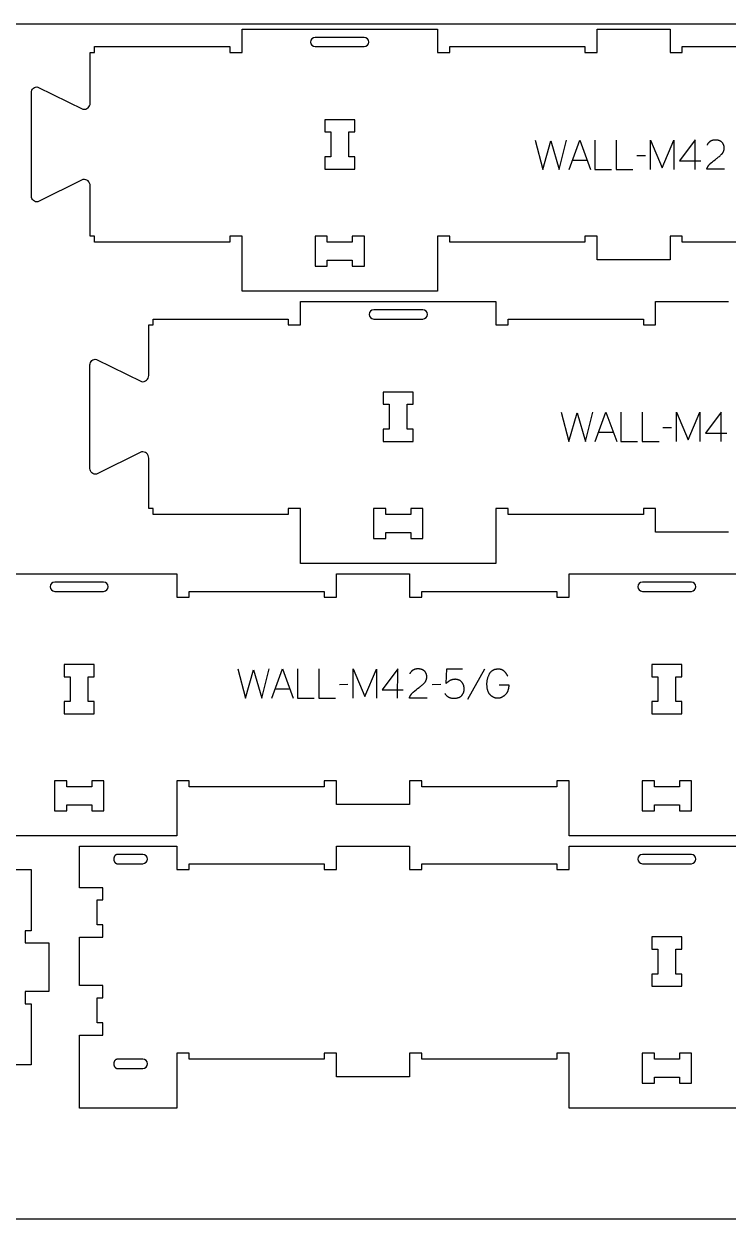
# Model space of a CAD drawing. Extents: x 0 to 4485, y 0 to 10771.
# Drawn here: x 1131 to 1850, y 3029 to 4249 of the extents above; entities that cross this region are included whole.
import ezdxf

# ---------------------------------------------------------------- set-up
doc = ezdxf.new("R2010")
doc.units = 0
for name, color, linetype in [('0_SHEET_SPRUCEPLY_2440X122', 1, 'CONTINUOUS'), ('1_ANYTOOL_1MMDEEP_LABELS_S', 2, 'CONTINUOUS'), ('3_ANYTOOL_CUTTHROUGH_INSID', 4, 'CONTINUOUS'), ('4_ANYTOOL_CUTTHROUGH_OUTSI', 5, 'CONTINUOUS')]:
    doc.layers.add(name, color=color, linetype=linetype)

msp = doc.modelspace()

# ---------------------------------------------------------------- linework, layer by layer
at = {"layer": '0_SHEET_SPRUCEPLY_2440X122'}
msp.add_lwpolyline([(2737.9, 4249.4), (2737.9, 3029.4), (297.9, 3029.4), (297.9, 4249.4)], close=True, dxfattribs=at)
at = {"layer": '1_ANYTOOL_1MMDEEP_LABELS_S', "color": 2}
for points in [[(1653.5, 4130.9), (1661.2, 4100.9), (1669.6, 4130), (1678.1, 4100.9), (1685.6, 4130.9)], [(1688.2, 4100.9), (1699.1, 4130.9), (1710.1, 4100.9)], [(1714.4, 4130.9), (1714.4, 4100.9), (1731.5, 4100.9)], [(1736.2, 4130.9), (1736.2, 4100.9), (1753.3, 4100.9)], [(1771.1, 4100.9), (1771.1, 4130.9), (1783.1, 4102.6), (1795.1, 4130.8), (1795.1, 4100.9)], [(1816.7, 4100.9), (1816.7, 4131), (1800.7, 4109.6)], [(1846.9, 4101), (1828.6, 4101), (1828.7, 4101.5), (1828.8, 4101.7), (1828.9, 4101.9), (1829, 4102.1), (1829.1, 4102.4), (1829.2, 4102.6), (1829.3, 4102.8), (1829.4, 4103), (1829.5, 4103.2), (1829.6, 4103.4), (1829.7, 4103.6), (1829.8, 4103.8), (1829.9, 4104), (1830, 4104.2), (1830.2, 4104.4), (1830.3, 4104.6), (1830.4, 4104.8), (1830.6, 4105), (1830.7, 4105.1), (1830.8, 4105.3), (1831, 4105.5), (1831.1, 4105.7), (1831.3, 4105.9), (1831.4, 4106), (1831.6, 4106.2), (1831.8, 4106.4), (1831.9, 4106.5), (1832.1, 4106.7), (1832.3, 4106.8), (1832.6, 4107.2), (1834.1, 4108.4), (1835.6, 4109.6), (1837.1, 4110.7), (1838.6, 4111.9), (1839.4, 4112.4), (1840.1, 4113), (1840.8, 4113.6), (1841.5, 4114.1), (1842.2, 4114.7), (1842.8, 4115.3), (1843.5, 4116), (1844.1, 4116.6), (1844.2, 4116.7), (1844.4, 4116.9), (1844.5, 4117), (1844.6, 4117.2), (1844.7, 4117.4), (1844.9, 4117.5), (1845, 4117.7), (1845.1, 4117.9), (1845.2, 4118.1), (1845.3, 4118.2), (1845.4, 4118.4), (1845.5, 4118.6), (1845.6, 4118.8), (1845.7, 4119), (1845.8, 4119.2), (1845.8, 4119.3), (1845.9, 4119.5), (1846, 4119.7), (1846, 4119.9), (1846.1, 4120.1), (1846.1, 4120.3), (1846.2, 4120.5), (1846.2, 4120.7), (1846.3, 4120.9), (1846.3, 4121.2), (1846.3, 4121.4), (1846.4, 4121.6), (1846.4, 4121.8), (1846.4, 4122), (1846.4, 4122.2), (1846.4, 4122.5), (1846.4, 4122.7), (1846.4, 4122.9), (1846.4, 4123.2), (1846.4, 4123.4), (1846.4, 4123.7), (1846.4, 4123.9), (1846.3, 4124.1), (1846.3, 4124.4), (1846.3, 4124.6), (1846.2, 4124.8), (1846.2, 4125), (1846.1, 4125.2), (1846.1, 4125.4), (1846, 4125.7), (1845.9, 4125.9), (1845.9, 4126.1), (1845.8, 4126.2), (1845.7, 4126.4), (1845.6, 4126.6), (1845.5, 4126.8), (1845.4, 4127), (1845.3, 4127.2), (1845.2, 4127.3), (1845.1, 4127.5), (1845, 4127.7), (1844.9, 4127.8), (1844.8, 4128), (1844.6, 4128.1), (1844.5, 4128.3), (1844.3, 4128.4), (1844.2, 4128.6), (1844.1, 4128.7), (1843.9, 4128.8), (1843.7, 4129), (1843.6, 4129.1), (1843.4, 4129.2), (1843.2, 4129.3), (1843.1, 4129.4), (1842.9, 4129.5), (1842.7, 4129.6), (1842.5, 4129.7), (1842.4, 4129.8), (1842.2, 4129.9), (1842, 4130), (1841.8, 4130.1), (1841.6, 4130.2), (1841.4, 4130.3), (1841.2, 4130.3), (1841, 4130.4), (1840.8, 4130.5), (1840.6, 4130.5), (1840.4, 4130.6), (1840.2, 4130.6), (1840, 4130.7), (1839.8, 4130.7), (1839.6, 4130.8), (1839.4, 4130.8), (1839.1, 4130.8), (1838.9, 4130.9), (1838.7, 4130.9), (1838.5, 4130.9), (1838.2, 4130.9), (1838, 4130.9), (1837.5, 4130.9), (1837.1, 4130.9), (1836.8, 4130.9), (1836.4, 4130.9), (1836.1, 4130.8), (1835.7, 4130.8), (1835.4, 4130.7), (1835.1, 4130.7), (1834.8, 4130.6), (1834.4, 4130.5), (1834.3, 4130.5), (1834.1, 4130.4), (1834, 4130.4), (1833.8, 4130.3), (1833.7, 4130.3), (1833.5, 4130.2), (1833.4, 4130.1), (1833.3, 4130.1), (1833.1, 4130), (1833, 4130), (1832.8, 4129.9), (1832.7, 4129.8), (1832.6, 4129.7), (1832.4, 4129.7), (1832.3, 4129.6), (1832.2, 4129.5), (1832, 4129.4), (1831.9, 4129.3), (1831.8, 4129.2), (1831.7, 4129.1), (1831.5, 4129), (1831.4, 4128.9), (1831.3, 4128.8), (1831.2, 4128.7), (1831.1, 4128.6), (1831, 4128.5), (1830.8, 4128.4), (1830.7, 4128.3), (1830.6, 4128.2), (1830.5, 4128.1), (1830.4, 4127.9), (1830.3, 4127.8), (1830.1, 4127.6), (1829.9, 4127.3), (1829.7, 4127), (1829.5, 4126.7), (1829.4, 4126.4), (1829.2, 4126.1), (1829, 4125.8)], [(1766, 4114.8), (1757.2, 4114.7)], [(1691.7, 4110.5), (1706.6, 4110.5)], [(1800.7, 4109.6), (1822.5, 4109.6)], [(1680.1, 3853.2), (1687.8, 3823.2), (1696.2, 3852.3), (1704.7, 3823.2), (1712.2, 3853.2)], [(1714.8, 3823.2), (1725.7, 3853.2), (1736.7, 3823.2)], [(1741, 3853.2), (1741, 3823.2), (1758.1, 3823.2)], [(1762.8, 3853.2), (1762.8, 3823.2), (1779.9, 3823.2)], [(1797.7, 3823.2), (1797.7, 3853.2), (1809.7, 3824.8), (1821.7, 3853.1), (1821.7, 3823.2)], [(1843.3, 3823.2), (1843.3, 3853.2), (1827.3, 3831.8)], [(1718.3, 3832.7), (1733.2, 3832.7)], [(1792.6, 3837.1), (1783.8, 3837)], [(1827.3, 3831.8), (1849.1, 3831.8)], [(1349.8, 3591.1), (1357.6, 3561.1), (1366, 3590.2), (1374.5, 3561.1), (1382, 3591.1)], [(1384.6, 3561.1), (1395.4, 3591.1), (1406.5, 3561.1)], [(1410.8, 3591.1), (1410.8, 3561.1), (1427.9, 3561.1)], [(1432.6, 3591.1), (1432.6, 3561.1), (1449.7, 3561.1)], [(1467.5, 3561.1), (1467.5, 3591.1), (1479.5, 3562.7), (1491.5, 3590.9), (1491.5, 3561.1)], [(1513, 3561.1), (1513.1, 3591.1), (1497.1, 3569.7)], [(1543.3, 3561.1), (1525, 3561.2), (1525.1, 3561.6), (1525.2, 3561.8), (1525.3, 3562.1), (1525.4, 3562.3), (1525.4, 3562.5), (1525.5, 3562.7), (1525.6, 3562.9), (1525.7, 3563.1), (1525.8, 3563.3), (1525.9, 3563.5), (1526, 3563.7), (1526.2, 3563.9), (1526.3, 3564.1), (1526.4, 3564.3), (1526.5, 3564.5), (1526.7, 3564.7), (1526.8, 3564.9), (1526.9, 3565.1), (1527.1, 3565.3), (1527.2, 3565.5), (1527.4, 3565.6), (1527.5, 3565.8), (1527.7, 3566), (1527.8, 3566.2), (1528, 3566.3), (1528.1, 3566.5), (1528.3, 3566.7), (1528.5, 3566.8), (1528.6, 3567), (1529, 3567.3), (1530.5, 3568.5), (1532, 3569.7), (1533.5, 3570.9), (1535, 3572), (1535.8, 3572.6), (1536.5, 3573.1), (1537.2, 3573.7), (1537.9, 3574.3), (1538.6, 3574.9), (1539.2, 3575.5), (1539.8, 3576.1), (1540.4, 3576.7), (1540.6, 3576.9), (1540.7, 3577), (1540.9, 3577.2), (1541, 3577.4), (1541.1, 3577.5), (1541.2, 3577.7), (1541.3, 3577.9), (1541.5, 3578), (1541.6, 3578.2), (1541.7, 3578.4), (1541.8, 3578.6), (1541.9, 3578.7), (1542, 3578.9), (1542, 3579.1), (1542.1, 3579.3), (1542.2, 3579.5), (1542.3, 3579.7), (1542.3, 3579.9), (1542.4, 3580.1), (1542.5, 3580.3), (1542.5, 3580.5), (1542.6, 3580.7), (1542.6, 3580.9), (1542.6, 3581.1), (1542.7, 3581.3), (1542.7, 3581.5), (1542.7, 3581.7), (1542.7, 3581.9), (1542.8, 3582.2), (1542.8, 3582.4), (1542.8, 3582.6), (1542.8, 3582.8), (1542.8, 3583.1), (1542.8, 3583.3), (1542.8, 3583.6), (1542.7, 3583.8), (1542.7, 3584.1), (1542.7, 3584.3), (1542.7, 3584.5), (1542.6, 3584.7), (1542.6, 3585), (1542.5, 3585.2), (1542.5, 3585.4), (1542.4, 3585.6), (1542.4, 3585.8), (1542.3, 3586), (1542.2, 3586.2), (1542.2, 3586.4), (1542.1, 3586.6), (1542, 3586.8), (1541.9, 3586.9), (1541.8, 3587.1), (1541.7, 3587.3), (1541.6, 3587.5), (1541.5, 3587.6), (1541.4, 3587.8), (1541.2, 3588), (1541.1, 3588.1), (1541, 3588.3), (1540.9, 3588.4), (1540.7, 3588.6), (1540.6, 3588.7), (1540.4, 3588.8), (1540.3, 3589), (1540.1, 3589.1), (1539.9, 3589.2), (1539.8, 3589.3), (1539.6, 3589.5), (1539.4, 3589.6), (1539.3, 3589.7), (1539.1, 3589.8), (1538.9, 3589.9), (1538.7, 3590), (1538.5, 3590.1), (1538.4, 3590.2), (1538.2, 3590.2), (1538, 3590.3), (1537.8, 3590.4), (1537.6, 3590.5), (1537.4, 3590.5), (1537.2, 3590.6), (1537, 3590.7), (1536.8, 3590.7), (1536.6, 3590.8), (1536.4, 3590.8), (1536.2, 3590.9), (1535.9, 3590.9), (1535.7, 3590.9), (1535.5, 3591), (1535.3, 3591), (1535, 3591), (1534.8, 3591), (1534.6, 3591.1), (1534.3, 3591.1), (1533.9, 3591.1), (1533.5, 3591.1), (1533.1, 3591), (1532.8, 3591), (1532.4, 3591), (1532.1, 3590.9), (1531.8, 3590.9), (1531.4, 3590.8), (1531.1, 3590.7), (1530.8, 3590.7), (1530.7, 3590.6), (1530.5, 3590.6), (1530.4, 3590.5), (1530.2, 3590.5), (1530.1, 3590.4), (1529.9, 3590.4), (1529.8, 3590.3), (1529.6, 3590.2), (1529.5, 3590.2), (1529.3, 3590.1), (1529.2, 3590), (1529.1, 3589.9), (1528.9, 3589.9), (1528.8, 3589.8), (1528.7, 3589.7), (1528.5, 3589.6), (1528.4, 3589.5), (1528.3, 3589.5), (1528.2, 3589.4), (1528, 3589.3), (1527.9, 3589.2), (1527.8, 3589.1), (1527.7, 3589), (1527.5, 3588.9), (1527.4, 3588.8), (1527.3, 3588.7), (1527.2, 3588.5), (1527.1, 3588.4), (1527, 3588.3), (1526.9, 3588.2), (1526.8, 3588.1), (1526.7, 3588), (1526.5, 3587.7), (1526.3, 3587.4), (1526.1, 3587.2), (1525.9, 3586.9), (1525.7, 3586.6), (1525.5, 3586.3), (1525.4, 3586)], [(1561.3, 3565.8), (1561.5, 3565.5), (1561.7, 3565.3), (1561.9, 3565), (1562.1, 3564.7), (1562.3, 3564.5), (1562.6, 3564.2), (1562.8, 3564), (1563.1, 3563.7), (1563.3, 3563.5), (1563.6, 3563.3), (1563.8, 3563.1), (1564.1, 3562.9), (1564.3, 3562.7), (1564.6, 3562.6), (1564.9, 3562.4), (1565.1, 3562.3), (1565.4, 3562.1), (1565.7, 3562), (1566, 3561.9), (1566.3, 3561.7), (1566.6, 3561.6), (1566.9, 3561.5), (1567.2, 3561.4), (1567.5, 3561.4), (1567.9, 3561.3), (1568.2, 3561.2), (1568.5, 3561.2), (1568.8, 3561.1), (1569.2, 3561.1), (1569.5, 3561.1), (1569.9, 3561.1), (1570.2, 3561.1), (1570.6, 3561.1), (1571, 3561.1), (1571.4, 3561.1), (1571.8, 3561.1), (1572.2, 3561.2), (1572.6, 3561.2), (1573, 3561.3), (1573.3, 3561.3), (1573.7, 3561.4), (1574.1, 3561.5), (1574.4, 3561.6), (1574.8, 3561.7), (1575.1, 3561.8), (1575.4, 3561.9), (1575.7, 3562), (1576.1, 3562.1), (1576.2, 3562.2), (1576.4, 3562.3), (1576.5, 3562.3), (1576.7, 3562.4), (1576.8, 3562.5), (1577, 3562.6), (1577.1, 3562.7), (1577.3, 3562.8), (1577.4, 3562.9), (1577.5, 3563), (1577.7, 3563.1), (1577.8, 3563.2), (1577.9, 3563.3), (1578.1, 3563.5), (1578.2, 3563.6), (1578.3, 3563.7), (1578.5, 3563.8), (1578.6, 3564), (1578.7, 3564.1), (1578.8, 3564.3), (1578.9, 3564.4), (1579.1, 3564.6), (1579.2, 3564.7), (1579.3, 3564.9), (1579.4, 3565.1), (1579.5, 3565.3), (1579.6, 3565.4), (1579.7, 3565.6), (1579.9, 3566), (1580.1, 3566.4), (1580.2, 3566.6), (1580.3, 3566.9), (1580.4, 3567.1), (1580.5, 3567.4), (1580.6, 3567.6), (1580.7, 3567.8), (1580.8, 3568.1), (1580.8, 3568.3), (1580.9, 3568.6), (1580.9, 3568.8), (1581, 3569.1), (1581, 3569.3), (1581, 3569.5), (1581, 3569.8), (1581.1, 3570), (1581.1, 3570.2), (1581.1, 3570.5), (1581, 3570.8), (1581, 3571), (1581, 3571.3), (1581, 3571.5), (1581, 3571.8), (1580.9, 3572), (1580.9, 3572.3), (1580.9, 3572.5), (1580.8, 3572.8), (1580.8, 3573), (1580.7, 3573.3), (1580.7, 3573.5), (1580.6, 3573.7), (1580.5, 3574), (1580.5, 3574.2), (1580.4, 3574.4), (1580.3, 3574.6), (1580.2, 3574.8), (1580.1, 3575.1), (1580, 3575.3), (1579.9, 3575.5), (1579.8, 3575.7), (1579.7, 3575.9), (1579.6, 3576.1), (1579.5, 3576.3), (1579.3, 3576.5), (1579.2, 3576.7), (1579.1, 3576.9), (1578.9, 3577.1), (1578.8, 3577.3), (1578.7, 3577.4), (1578.5, 3577.6), (1578.3, 3577.8), (1578.2, 3578), (1578, 3578.1), (1577.9, 3578.3), (1577.7, 3578.4), (1577.5, 3578.6), (1577.3, 3578.7), (1577.1, 3578.8), (1576.9, 3579), (1576.8, 3579.1), (1576.6, 3579.2), (1576.4, 3579.3), (1576.1, 3579.4), (1575.9, 3579.5), (1575.7, 3579.6), (1575.5, 3579.7), (1575.3, 3579.8), (1575.1, 3579.9), (1574.8, 3579.9), (1574.6, 3580), (1574.3, 3580.1), (1574.1, 3580.1), (1573.9, 3580.2), (1573.6, 3580.2), (1573.3, 3580.3), (1573.1, 3580.3), (1572.8, 3580.3), (1572.5, 3580.3), (1572.3, 3580.3), (1572, 3580.4), (1571.7, 3580.4), (1571.4, 3580.4), (1571, 3580.3), (1570.7, 3580.3), (1570.3, 3580.3), (1570, 3580.2), (1569.7, 3580.2), (1569.4, 3580.1), (1569, 3580.1), (1568.7, 3580), (1568.4, 3579.9), (1568.1, 3579.8), (1567.8, 3579.7), (1567.5, 3579.6), (1567.3, 3579.5), (1567, 3579.4), (1566.7, 3579.2), (1566.4, 3579.1), (1566.2, 3578.9), (1565.9, 3578.8), (1565.6, 3578.6), (1565.3, 3578.4), (1565.1, 3578.2), (1564.8, 3578), (1564.5, 3577.9), (1564.3, 3577.6), (1564, 3577.4), (1563.8, 3577.2), (1563.5, 3577), (1563, 3576.5), (1562.5, 3576), (1563.2, 3591.1), (1579.4, 3591.1)], [(1601.6, 3590.6), (1584.4, 3559.8)], [(1616.8, 3574.9), (1626.6, 3574.8), (1626.6, 3574), (1626.5, 3573.2), (1626.5, 3572.8), (1626.4, 3572.4), (1626.4, 3572), (1626.3, 3571.7), (1626.3, 3571.3), (1626.2, 3570.9), (1626.1, 3570.6), (1626, 3570.2), (1625.9, 3569.9), (1625.8, 3569.6), (1625.7, 3569.2), (1625.6, 3568.9), (1625.5, 3568.6), (1625.4, 3568.3), (1625.2, 3568), (1625.1, 3567.7), (1624.9, 3567.4), (1624.8, 3567.1), (1624.6, 3566.8), (1624.5, 3566.5), (1624.3, 3566.3), (1624.1, 3566), (1623.9, 3565.8), (1623.7, 3565.5), (1623.5, 3565.3), (1623.3, 3565), (1623.1, 3564.8), (1622.9, 3564.6), (1622.7, 3564.4), (1622.5, 3564.2), (1622.2, 3564), (1622, 3563.8), (1621.8, 3563.6), (1621.6, 3563.4), (1621.3, 3563.2), (1621.1, 3563), (1620.9, 3562.9), (1620.6, 3562.7), (1620.4, 3562.6), (1620.2, 3562.4), (1619.9, 3562.3), (1619.7, 3562.2), (1619.5, 3562.1), (1619.2, 3561.9), (1619, 3561.8), (1618.7, 3561.7), (1618.5, 3561.6), (1618.2, 3561.5), (1618, 3561.5), (1617.8, 3561.4), (1617.5, 3561.3), (1617.3, 3561.3), (1617, 3561.2), (1616.8, 3561.2), (1616.5, 3561.1), (1616.2, 3561.1), (1616, 3561.1), (1615.7, 3561), (1615.5, 3561), (1615.2, 3561), (1615, 3561), (1614.7, 3561), (1614.4, 3561), (1614.2, 3561.1), (1613.9, 3561.1), (1613.7, 3561.1), (1613.4, 3561.2), (1613.2, 3561.2), (1612.9, 3561.3), (1612.7, 3561.4), (1612.4, 3561.4), (1612.2, 3561.5), (1612, 3561.6), (1611.7, 3561.7), (1611.5, 3561.8), (1611.2, 3561.9), (1611, 3562), (1610.8, 3562.1), (1610.5, 3562.2), (1610.3, 3562.4), (1610.1, 3562.5), (1609.8, 3562.7), (1609.6, 3562.8), (1609.4, 3563), (1609.2, 3563.2), (1608.9, 3563.3), (1608.7, 3563.5), (1608.5, 3563.7), (1608.3, 3563.9), (1608.1, 3564.1), (1607.8, 3564.3), (1607.6, 3564.5), (1607.4, 3564.8), (1607.2, 3565), (1607, 3565.2), (1606.8, 3565.5), (1606.6, 3565.7), (1606.5, 3566), (1606.3, 3566.3), (1606.1, 3566.6), (1606, 3566.8), (1605.8, 3567.1), (1605.7, 3567.4), (1605.5, 3567.8), (1605.4, 3568.1), (1605.3, 3568.4), (1605.2, 3568.7), (1605.1, 3569.1), (1605, 3569.4), (1604.9, 3569.8), (1604.8, 3570.1), (1604.7, 3570.5), (1604.6, 3570.9), (1604.5, 3571.3), (1604.5, 3571.7), (1604.4, 3572.1), (1604.4, 3572.5), (1604.3, 3572.9), (1604.3, 3573.8), (1604.2, 3574.6), (1604.2, 3575.6), (1604.2, 3576.2), (1604.2, 3576.9), (1604.3, 3577.6), (1604.4, 3578.3), (1604.5, 3578.9), (1604.6, 3579.6), (1604.7, 3580.2), (1604.9, 3580.9), (1605, 3581.5), (1605.2, 3582.2), (1605.5, 3582.8), (1605.7, 3583.5), (1606, 3584.1), (1606.3, 3584.8), (1606.6, 3585.4), (1606.9, 3586), (1607, 3586.3), (1607.2, 3586.6), (1607.4, 3586.9), (1607.6, 3587.2), (1607.8, 3587.5), (1607.9, 3587.6), (1608, 3587.7), (1608.1, 3587.9), (1608.2, 3588), (1608.3, 3588.1), (1608.4, 3588.2), (1608.6, 3588.4), (1608.7, 3588.5), (1608.8, 3588.6), (1608.9, 3588.7), (1609, 3588.8), (1609.2, 3588.9), (1609.3, 3589), (1609.4, 3589.1), (1609.5, 3589.2), (1609.7, 3589.3), (1609.8, 3589.4), (1609.9, 3589.5), (1610.1, 3589.6), (1610.2, 3589.6), (1610.3, 3589.7), (1610.5, 3589.8), (1610.6, 3589.9), (1610.8, 3590), (1610.9, 3590), (1611.1, 3590.1), (1611.2, 3590.2), (1611.4, 3590.2), (1611.5, 3590.3), (1611.7, 3590.4), (1611.8, 3590.4), (1612, 3590.5), (1612.3, 3590.6), (1612.6, 3590.7), (1613, 3590.8), (1613.3, 3590.8), (1613.7, 3590.9), (1614, 3590.9), (1614.4, 3591), (1614.7, 3591), (1615.1, 3591), (1615.5, 3591.1), (1615.9, 3591.1), (1616.1, 3591.1), (1616.3, 3591.1), (1616.6, 3591), (1616.8, 3591), (1617, 3591), (1617.2, 3591), (1617.4, 3591), (1617.6, 3590.9), (1617.8, 3590.9), (1618, 3590.8), (1618.2, 3590.8), (1618.4, 3590.7), (1618.6, 3590.7), (1618.8, 3590.6), (1619, 3590.6), (1619.2, 3590.5), (1619.3, 3590.4), (1619.5, 3590.4), (1619.7, 3590.3), (1619.9, 3590.2), (1620, 3590.1), (1620.2, 3590), (1620.4, 3589.9), (1620.5, 3589.8), (1620.7, 3589.7), (1620.9, 3589.6), (1621, 3589.5), (1621.2, 3589.3), (1621.3, 3589.2), (1621.5, 3589.1), (1621.6, 3588.9), (1621.8, 3588.8), (1622, 3588.5), (1622.3, 3588.2), (1622.6, 3587.9), (1622.8, 3587.6), (1623.1, 3587.3), (1623.3, 3587), (1623.6, 3586.7), (1623.8, 3586.4), (1624, 3586.1), (1624.2, 3585.7), (1624.4, 3585.4), (1624.7, 3585.1), (1624.9, 3584.7), (1625, 3584.4), (1625.2, 3584), (1625.4, 3583.7)], [(1462.3, 3575), (1453.6, 3574.9)], [(1557, 3575), (1548.2, 3574.9)], [(1388, 3570.6), (1402.9, 3570.6)], [(1497.1, 3569.7), (1518.8, 3569.7)]]:
    msp.add_lwpolyline(points, dxfattribs=at)
at = {"layer": '3_ANYTOOL_CUTTHROUGH_INSID', "color": 4}
for points in [[(1478.9, 4235.7), (1428.9, 4235.7, 1), (1428.9, 4226.2), (1478.9, 4226.2, 1)], [(1538.7, 3957.7), (1488.7, 3957.7, 1), (1488.7, 3948.2), (1538.7, 3948.2, 1)], [(1212.9, 3679.7), (1162.9, 3679.7, 1), (1162.9, 3670.2), (1212.9, 3670.2, 1)], [(1812.9, 3679.7), (1762.9, 3679.7, 1), (1762.9, 3670.2), (1812.9, 3670.2, 1)], [(1252.9, 3401.7), (1227.2, 3401.7), (1227.1, 3401.7), (1227, 3401.7), (1226.9, 3401.7), (1226.8, 3401.7), (1226.7, 3401.6), (1226.6, 3401.6), (1226.5, 3401.6), (1226.4, 3401.6), (1226.3, 3401.6), (1226.2, 3401.5), (1226.1, 3401.5), (1226, 3401.5), (1225.9, 3401.4), (1225.8, 3401.4), (1225.7, 3401.4), (1225.7, 3401.3), (1225.6, 3401.3), (1225.5, 3401.2), (1225.4, 3401.2), (1225.3, 3401.1), (1225.2, 3401.1), (1225.1, 3401), (1225, 3400.9), (1224.9, 3400.9), (1224.8, 3400.8), (1224.8, 3400.7), (1224.7, 3400.6), (1224.6, 3400.6), (1224.5, 3400.5), (1224.4, 3400.4), (1224.4, 3400.3), (1224.3, 3400.2), (1224.2, 3400.1), (1224.2, 3400.1), (1224.1, 3400), (1224, 3399.9), (1224, 3399.8), (1223.9, 3399.7), (1223.9, 3399.6), (1223.8, 3399.5), (1223.7, 3399.4), (1223.7, 3399.3), (1223.7, 3399.2), (1223.6, 3399.1), (1223.6, 3399), (1223.5, 3398.9), (1223.5, 3398.7), (1223.5, 3398.6), (1223.4, 3398.5), (1223.4, 3398.4), (1223.4, 3398.3), (1223.3, 3398.2), (1223.3, 3398.1), (1223.3, 3398), (1223.3, 3397.9), (1223.3, 3397.8), (1223.2, 3397.7), (1223.2, 3397.6), (1223.2, 3397.5), (1223.2, 3397.3), (1223.2, 3397.2), (1223.2, 3397.1), (1223.2, 3397), (1223.2, 3396.9), (1223.2, 3396.8), (1223.2, 3396.7), (1223.2, 3396.6), (1223.2, 3396.5), (1223.2, 3396.4), (1223.2, 3396.3), (1223.2, 3396.2), (1223.3, 3396.1), (1223.3, 3396), (1223.3, 3395.9), (1223.3, 3395.7), (1223.3, 3395.6), (1223.4, 3395.5), (1223.4, 3395.4), (1223.4, 3395.3), (1223.5, 3395.2), (1223.5, 3395.1), (1223.5, 3395), (1223.6, 3394.9), (1223.6, 3394.8), (1223.7, 3394.7), (1223.7, 3394.6), (1223.7, 3394.5), (1223.8, 3394.4), (1223.9, 3394.3), (1223.9, 3394.2), (1224, 3394.1), (1224, 3394), (1224.1, 3393.9), (1224.2, 3393.8), (1224.2, 3393.7), (1224.3, 3393.6), (1224.4, 3393.5), (1224.4, 3393.4), (1224.5, 3393.4), (1224.6, 3393.3), (1224.7, 3393.2), (1224.8, 3393.1), (1224.8, 3393.1), (1224.9, 3393), (1225, 3392.9), (1225.1, 3392.9), (1225.2, 3392.8), (1225.3, 3392.7), (1225.4, 3392.7), (1225.5, 3392.6), (1225.6, 3392.6), (1225.7, 3392.5), (1225.7, 3392.5), (1225.8, 3392.4), (1225.9, 3392.4), (1226, 3392.4), (1226.1, 3392.3), (1226.2, 3392.3), (1226.3, 3392.3), (1226.4, 3392.3), (1226.5, 3392.2), (1226.6, 3392.2), (1226.7, 3392.2), (1226.8, 3392.2), (1226.9, 3392.2), (1227, 3392.2), (1227.1, 3392.2), (1227.2, 3392.2), (1252.9, 3392.2, 1)], [(1812.9, 3401.7), (1762.9, 3401.7, 1), (1762.9, 3392.2), (1812.9, 3392.2, 1)], [(1252.9, 3183.2, 1), (1252.9, 3192.7), (1227.2, 3192.7), (1227.1, 3192.7), (1227, 3192.7), (1226.9, 3192.7), (1226.8, 3192.7), (1226.7, 3192.6), (1226.6, 3192.6), (1226.5, 3192.6), (1226.4, 3192.6), (1226.3, 3192.6), (1226.2, 3192.5), (1226.1, 3192.5), (1226, 3192.5), (1225.9, 3192.4), (1225.8, 3192.4), (1225.7, 3192.4), (1225.7, 3192.3), (1225.6, 3192.3), (1225.5, 3192.2), (1225.4, 3192.2), (1225.3, 3192.1), (1225.2, 3192.1), (1225.1, 3192), (1225, 3191.9), (1224.9, 3191.9), (1224.8, 3191.8), (1224.8, 3191.7), (1224.7, 3191.6), (1224.6, 3191.6), (1224.5, 3191.5), (1224.4, 3191.4), (1224.4, 3191.3), (1224.3, 3191.2), (1224.2, 3191.1), (1224.2, 3191.1), (1224.1, 3191), (1224, 3190.9), (1224, 3190.8), (1223.9, 3190.7), (1223.9, 3190.6), (1223.8, 3190.5), (1223.7, 3190.4), (1223.7, 3190.3), (1223.7, 3190.2), (1223.6, 3190.1), (1223.6, 3190), (1223.5, 3189.9), (1223.5, 3189.7), (1223.5, 3189.6), (1223.4, 3189.5), (1223.4, 3189.4), (1223.4, 3189.3), (1223.3, 3189.2), (1223.3, 3189.1), (1223.3, 3189), (1223.3, 3188.9), (1223.3, 3188.8), (1223.2, 3188.7), (1223.2, 3188.6), (1223.2, 3188.5), (1223.2, 3188.3), (1223.2, 3188.2), (1223.2, 3188.1), (1223.2, 3188), (1223.2, 3187.9), (1223.2, 3187.8), (1223.2, 3187.7), (1223.2, 3187.6), (1223.2, 3187.5), (1223.2, 3187.4), (1223.2, 3187.3), (1223.2, 3187.2), (1223.3, 3187.1), (1223.3, 3187), (1223.3, 3186.9), (1223.3, 3186.7), (1223.3, 3186.6), (1223.4, 3186.5), (1223.4, 3186.4), (1223.4, 3186.3), (1223.5, 3186.2), (1223.5, 3186.1), (1223.5, 3186), (1223.6, 3185.9), (1223.6, 3185.8), (1223.7, 3185.7), (1223.7, 3185.6), (1223.7, 3185.5), (1223.8, 3185.4), (1223.9, 3185.3), (1223.9, 3185.2), (1224, 3185.1), (1224, 3185), (1224.1, 3184.9), (1224.2, 3184.8), (1224.2, 3184.7), (1224.3, 3184.6), (1224.4, 3184.5), (1224.4, 3184.4), (1224.5, 3184.4), (1224.6, 3184.3), (1224.7, 3184.2), (1224.8, 3184.1), (1224.8, 3184.1), (1224.9, 3184), (1225, 3183.9), (1225.1, 3183.9), (1225.2, 3183.8), (1225.3, 3183.7), (1225.4, 3183.7), (1225.5, 3183.6), (1225.6, 3183.6), (1225.7, 3183.5), (1225.7, 3183.5), (1225.8, 3183.4), (1225.9, 3183.4), (1226, 3183.4), (1226.1, 3183.3), (1226.2, 3183.3), (1226.3, 3183.3), (1226.4, 3183.3), (1226.5, 3183.2), (1226.6, 3183.2), (1226.7, 3183.2), (1226.8, 3183.2), (1226.9, 3183.2), (1227, 3183.2), (1227.1, 3183.2), (1227.2, 3183.2)]]:
    msp.add_lwpolyline(points, format="xyb", close=True, dxfattribs=at)
for points in [[(1463.2, 4113.6), (1463.2, 4139.1), (1469.2, 4139.1), (1469.2, 4151.6), (1438.7, 4151.6), (1438.7, 4139.1), (1444.7, 4139.1), (1444.7, 4113.6), (1438.7, 4113.6), (1438.7, 4101.1), (1469.2, 4101.1), (1469.2, 4113.6)], [(1441.2, 4008.2), (1466.7, 4008.2), (1466.7, 4002.2), (1479.2, 4002.2), (1479.2, 4032.7), (1466.7, 4032.7), (1466.7, 4026.7), (1441.2, 4026.7), (1441.2, 4032.7), (1428.7, 4032.7), (1428.7, 4002.2), (1441.2, 4002.2)], [(1522.9, 3835.6), (1522.9, 3861.1), (1528.9, 3861.1), (1528.9, 3873.6), (1498.4, 3873.6), (1498.4, 3861.1), (1504.4, 3861.1), (1504.4, 3835.6), (1498.4, 3835.6), (1498.4, 3823.1), (1528.9, 3823.1), (1528.9, 3835.6)], [(1500.9, 3730.2), (1526.4, 3730.2), (1526.4, 3724.2), (1538.9, 3724.2), (1538.9, 3754.7), (1526.4, 3754.7), (1526.4, 3748.7), (1500.9, 3748.7), (1500.9, 3754.7), (1488.4, 3754.7), (1488.4, 3724.2), (1500.9, 3724.2)], [(1197.2, 3557.6), (1197.2, 3583.1), (1203.2, 3583.1), (1203.2, 3595.6), (1172.7, 3595.6), (1172.7, 3583.1), (1178.7, 3583.1), (1178.7, 3557.6), (1172.7, 3557.6), (1172.7, 3545.1), (1203.2, 3545.1), (1203.2, 3557.6)], [(1797.2, 3557.6), (1797.2, 3583.1), (1803.2, 3583.1), (1803.2, 3595.6), (1772.7, 3595.6), (1772.7, 3583.1), (1778.7, 3583.1), (1778.7, 3557.6), (1772.7, 3557.6), (1772.7, 3545.1), (1803.2, 3545.1), (1803.2, 3557.6)], [(1175.2, 3452.2), (1200.7, 3452.2), (1200.7, 3446.2), (1213.2, 3446.2), (1213.2, 3476.7), (1200.7, 3476.7), (1200.7, 3470.7), (1175.2, 3470.7), (1175.2, 3476.7), (1162.7, 3476.7), (1162.7, 3446.2), (1175.2, 3446.2)], [(1775.2, 3452.2), (1800.7, 3452.2), (1800.7, 3446.2), (1813.2, 3446.2), (1813.2, 3476.7), (1800.7, 3476.7), (1800.7, 3470.7), (1775.2, 3470.7), (1775.2, 3476.7), (1762.7, 3476.7), (1762.7, 3446.2), (1775.2, 3446.2)], [(1797.2, 3279.6), (1797.2, 3305.1), (1803.2, 3305.1), (1803.2, 3317.6), (1772.7, 3317.6), (1772.7, 3305.1), (1778.7, 3305.1), (1778.7, 3279.6), (1772.7, 3279.6), (1772.7, 3267.1), (1803.2, 3267.1), (1803.2, 3279.6)], [(1775.2, 3174.2), (1800.7, 3174.2), (1800.7, 3168.2), (1813.2, 3168.2), (1813.2, 3198.7), (1800.7, 3198.7), (1800.7, 3192.7), (1775.2, 3192.7), (1775.2, 3198.7), (1762.7, 3198.7), (1762.7, 3168.2), (1775.2, 3168.2)]]:
    msp.add_lwpolyline(points, close=True, dxfattribs=at)
at = {"layer": '4_ANYTOOL_CUTTHROUGH_OUTSI', "color": 5}
for points in [[(1941.7, 4026.7), (1803.7, 4026.7), (1803.7, 4032.7), (1791.2, 4032.7), (1791.2, 4008.7), (1716.7, 4008.7), (1716.7, 4032.7), (1704.2, 4032.7), (1704.2, 4026.7), (1566.2, 4026.7), (1566.2, 4032.7), (1553.7, 4032.7), (1553.7, 3976.7), (1354.2, 3976.7), (1354.2, 4032.7), (1353.9, 4032.7), (1341.7, 4032.7), (1341.7, 4026.7), (1203.7, 4026.7), (1203.7, 4032.7), (1199.2, 4032.7), (1199.2, 4084.3), (1199.2, 4084.3, 0.463455), (1191.9, 4090.5), (1191.9, 4090.5), (1191.8, 4090.5), (1145.8, 4067.8), (1145.8, 4067.8, -0.218803), (1141.2, 4069.1, -0.220464), (1139.2, 4073.5), (1139.2, 4179.3, -0.461531), (1145.8, 4185), (1191.8, 4162.4), (1191.9, 4162.3), (1191.9, 4162.3), (1191.9, 4162.3, 0.220464), (1197, 4163.7, 0.220464), (1199.2, 4168.5), (1199.2, 4220.2), (1203.7, 4220.2), (1203.7, 4226.2), (1341.7, 4226.2), (1341.7, 4220.2), (1354.2, 4220.2), (1354.2, 4244.2), (1553.7, 4244.2), (1553.7, 4220.4), (1553.7, 4220.2), (1553.9, 4220.2), (1565.9, 4220.2), (1566.2, 4220.2), (1566.2, 4226.2), (1704.2, 4226.2), (1704.2, 4220.2), (1716.7, 4220.2), (1716.7, 4244.2), (1791.2, 4244.2), (1791.2, 4220.2), (1803.7, 4220.2), (1803.7, 4226.2), (1941.7, 4226.2)], [(1850.9, 3730.7), (1776.4, 3730.7), (1776.4, 3754.7), (1763.9, 3754.7), (1763.9, 3748.7), (1625.9, 3748.7), (1625.9, 3754.7), (1613.4, 3754.7), (1613.4, 3698.7), (1413.9, 3698.7), (1413.9, 3754.7), (1401.4, 3754.7), (1401.4, 3748.7), (1263.4, 3748.7), (1263.4, 3754.7), (1258.9, 3754.7), (1258.9, 3806.3), (1258.9, 3806.3, 0.463455), (1251.6, 3812.5), (1251.6, 3812.5), (1251.6, 3812.5), (1205.6, 3789.8), (1205.6, 3789.8, -0.461531), (1198.9, 3795.5), (1198.9, 3901.3, -0.461531), (1205.6, 3907), (1251.6, 3884.4), (1251.6, 3884.3), (1251.6, 3884.3), (1251.6, 3884.3, 0.463455), (1258.9, 3890.5), (1258.9, 3942.2), (1263.4, 3942.2), (1263.4, 3948.2), (1401.4, 3948.2), (1401.4, 3948.2), (1401.4, 3942.2), (1413.9, 3942.2), (1413.9, 3966.2), (1613.4, 3966.2), (1613.4, 3942.2), (1625.9, 3942.2), (1625.9, 3948.2), (1763.9, 3948.2), (1763.9, 3942.2), (1776.4, 3942.2), (1776.4, 3966.2), (1850.9, 3966.2)]]:
    msp.add_lwpolyline(points, format="xyb", dxfattribs=at)
for points in [[(1088.2, 3688.2), (1287.7, 3688.2), (1287.7, 3664.2), (1300.2, 3664.2), (1300.2, 3670.2), (1438.2, 3670.2), (1438.2, 3664.2), (1450.7, 3664.2), (1450.7, 3688.2), (1525.2, 3688.2), (1525.2, 3664.2), (1537.7, 3664.2), (1537.7, 3670.2), (1675.7, 3670.2), (1675.7, 3664.2), (1688.2, 3664.2), (1688.2, 3664.4), (1688.2, 3688.2), (1887.7, 3688.2)], [(1887.7, 3420.7), (1688.2, 3420.7), (1688.2, 3476.7), (1675.7, 3476.7), (1675.7, 3470.7), (1537.7, 3470.7), (1537.7, 3476.7), (1525.2, 3476.7), (1525.2, 3452.7), (1450.7, 3452.7), (1450.7, 3476.7), (1438.2, 3476.7), (1438.2, 3470.7), (1300.2, 3470.7), (1300.2, 3476.7), (1287.7, 3476.7), (1287.7, 3420.7), (1088.2, 3420.7)], [(1887.7, 3142.7), (1688.2, 3142.7), (1688.2, 3198.7), (1675.7, 3198.7), (1675.7, 3192.7), (1537.7, 3192.7), (1537.7, 3198.7), (1525.2, 3198.7), (1525.2, 3174.7), (1450.7, 3174.7), (1450.7, 3198.7), (1438.2, 3198.7), (1438.2, 3192.7), (1300.2, 3192.7), (1300.2, 3198.7), (1287.7, 3198.7), (1287.7, 3142.7), (1188.2, 3142.7), (1188.2, 3217.2), (1212.2, 3217.2), (1212.2, 3229.7), (1206.2, 3229.7), (1206.2, 3255.2), (1212.2, 3255.2), (1212.2, 3267.7), (1188.2, 3267.7), (1188.2, 3317.2), (1212.2, 3317.2), (1212.2, 3329.7), (1206.2, 3329.7), (1206.2, 3355.2), (1212.2, 3355.2), (1212.2, 3367.7), (1211.9, 3367.7), (1188.2, 3367.7), (1188.2, 3410.2), (1287.7, 3410.2), (1287.7, 3386.2), (1300.2, 3386.2), (1300.2, 3392.2), (1438.2, 3392.2), (1438.2, 3386.2), (1450.7, 3386.2), (1450.7, 3410.2), (1525.2, 3410.2), (1525.2, 3386.2), (1537.7, 3386.2), (1537.7, 3392.2), (1675.7, 3392.2), (1675.7, 3392.2), (1675.7, 3386.2), (1688.2, 3386.2), (1688.2, 3386.4), (1688.2, 3410.2), (1887.7, 3410.2)], [(1021.3, 3386.3), (1138.8, 3386.3), (1138.8, 3323.8), (1132.8, 3323.8), (1132.8, 3311.3), (1156.8, 3311.3), (1156.8, 3261.8), (1132.8, 3261.8), (1132.8, 3249.3), (1138.8, 3249.3), (1138.8, 3186.8), (1021.3, 3186.8)]]:
    msp.add_lwpolyline(points, dxfattribs=at)

doc.saveas('drawing.dxf')
